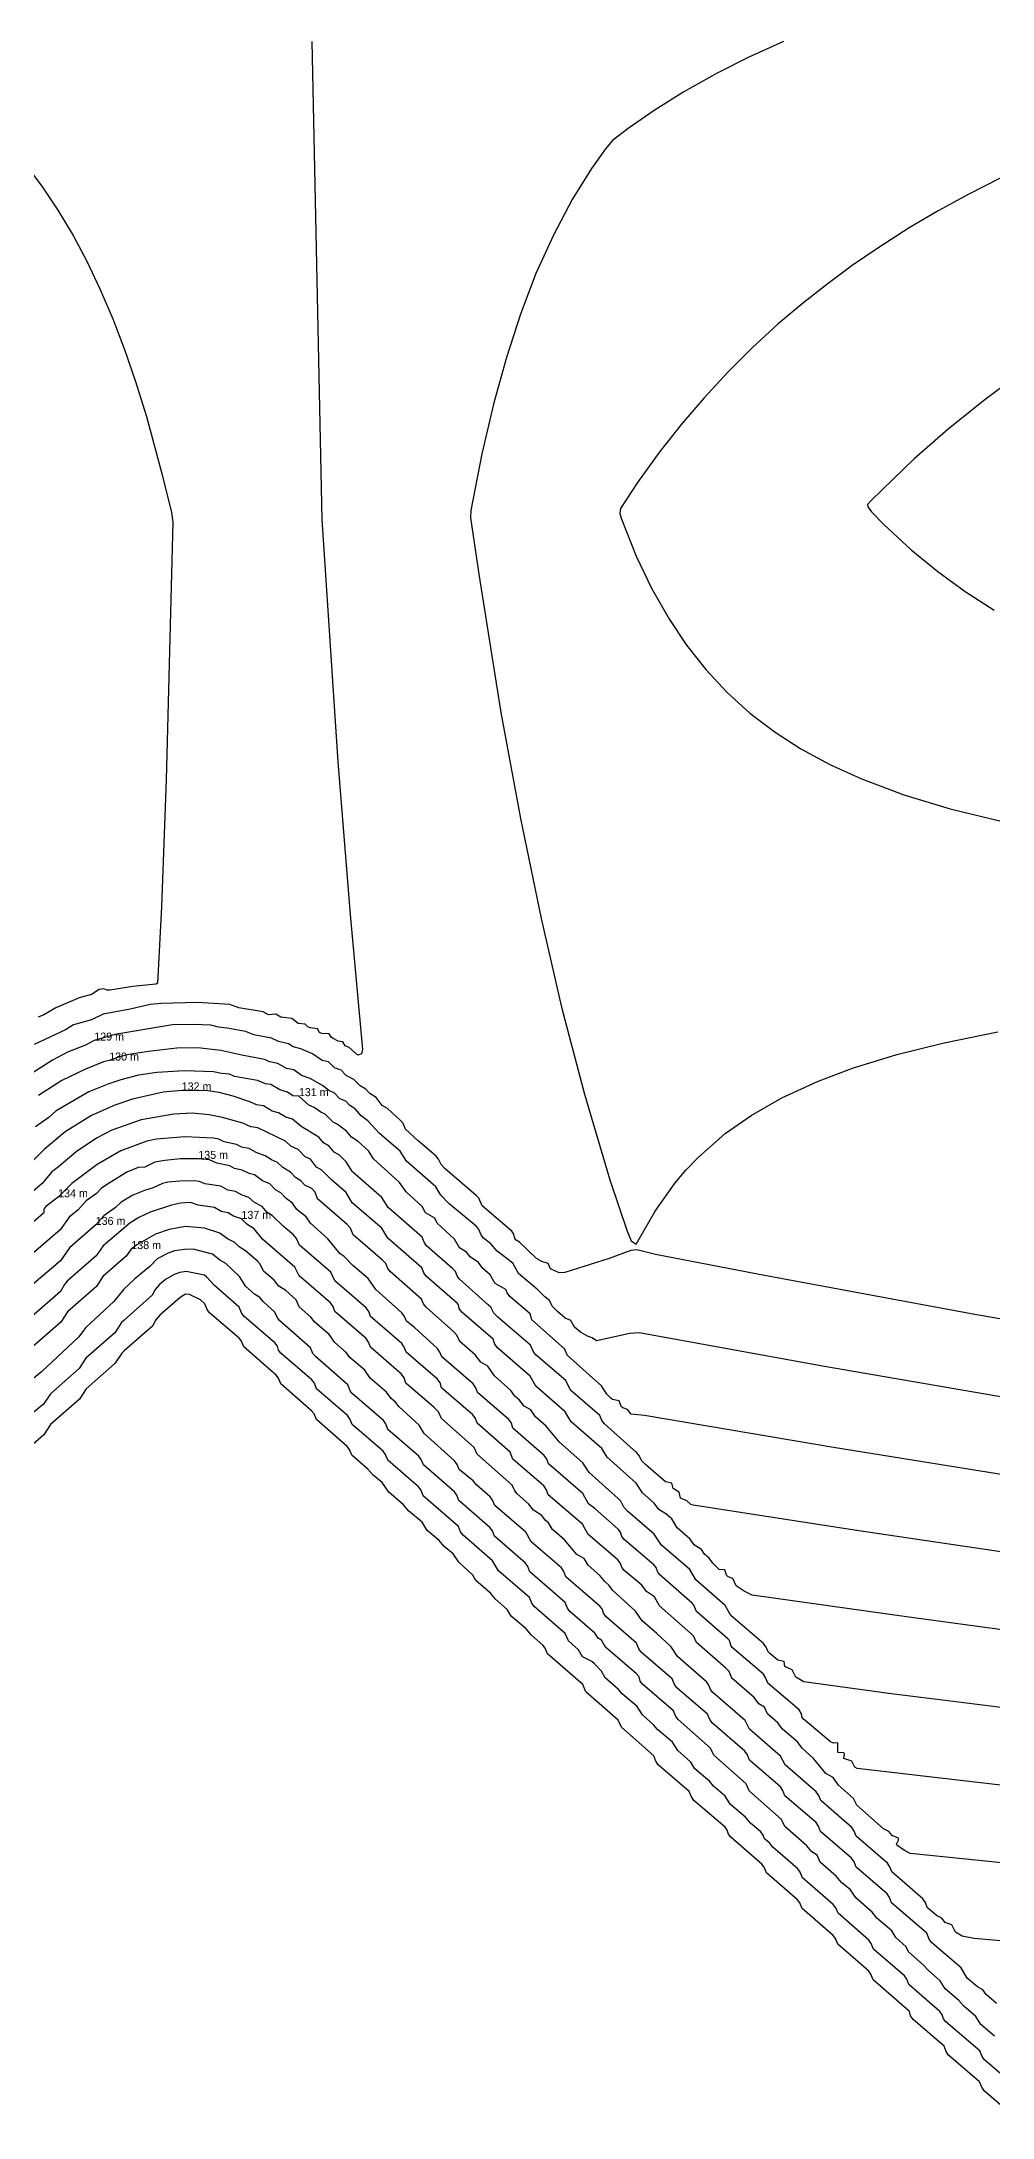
# Model space of a CAD drawing. Header units: metres. Extents: x 271913 to 272184, y 6677992 to 6678225.
# Drawn here: x 272043.3 to 272085.8, y 6678132.4 to 6678225 of the extents above; entities that cross this region are included whole.
import ezdxf

# ---------------------------------------------------------------- set-up
doc = ezdxf.new("R2010")
doc.units = ezdxf.units.M
doc.header["$MEASUREMENT"] = 0
for name, color, linetype in [('Contour_Line_Intermediate', 7, 'Continuous'), ('Contour_Line_Major', 7, 'Continuous'), ('FeatureAttribs', 7, 'Continuous')]:
    doc.layers.add(name, color=color, linetype=linetype)

# ---------------------------------------------------------------- blocks, each defined once
blk = doc.blocks.new('FEATURE')

msp = doc.modelspace()

# ---------------------------------------------------------------- linework, layer by layer
at = {"layer": 'Contour_Line_Intermediate', "color": 36, "true_color": 0x804000}
for points in [[(272076.412, 6678225.024, 129), (272074.869, 6678224.322, 129), (272073.452, 6678223.608, 129), (272071.969, 6678222.778, 129), (272070.642, 6678221.95, 129), (272069.478, 6678221.144, 129), (272068.779, 6678220.601, 129), (272068.462, 6678220.239, 129), (272067.834, 6678219.351, 129), (272066.981, 6678217.975, 129), (272066.136, 6678216.384, 129), (272065.361, 6678214.663, 129), (272064.669, 6678212.851, 129), (272064.039, 6678210.918, 129), (272063.477, 6678208.89, 129), (272062.944, 6678206.623, 129), (272062.444, 6678204.089, 129), (272062.435, 6678203.769, 129), (272062.803, 6678201.249, 129), (272063.795, 6678195.078, 129), (272064.663, 6678190.339, 129), (272065.586, 6678185.87, 129), (272066.505, 6678181.921, 129), (272067.525, 6678178.037, 129), (272068.666, 6678174.21, 129), (272069.427, 6678171.921, 129), (272069.607, 6678171.491, 129), (272069.84, 6678171.344, 129), (272070.686, 6678172.819, 129), (272071.582, 6678174.075, 129), (272072.06, 6678174.64, 129), (272072.621, 6678175.228, 129), (272073.81, 6678176.272, 129), (272074.965, 6678177.086, 129), (272076.344, 6678177.875, 129), (272077.933, 6678178.607, 129), (272079.5, 6678179.196, 129), (272081.474, 6678179.802, 129), (272083.596, 6678180.332, 129), (272085.997, 6678180.823, 129)], [(272042.563, 6678219.542, 127), (272043.295, 6678218.565, 127), (272044.007, 6678217.5, 127), (272044.686, 6678216.361, 127), (272045.298, 6678215.213, 127), (272045.883, 6678213.991, 127), (272046.459, 6678212.647, 127), (272046.984, 6678211.281, 127), (272047.464, 6678209.894, 127), (272047.964, 6678208.289, 127), (272048.67, 6678205.688, 127), (272049.074, 6678203.993, 127), (272049.144, 6678203.573, 127), (272048.847, 6678192.068, 127), (272048.629, 6678186.4, 127), (272048.451, 6678182.99, 127), (272048.385, 6678182.951, 127), (272047.35, 6678182.844, 127), (272046.325, 6678182.673, 127), (272046.212, 6678182.677, 127), (272046.058, 6678182.742, 127), (272045.854, 6678182.712, 127), (272045.504, 6678182.479, 127), (272044.961, 6678182.331, 127), (272043.915, 6678181.882, 127), (272043.381, 6678181.573, 127), (272043.125, 6678181.465, 127)], [(272087.034, 6678210.23, 131), (272085.417, 6678209.038, 131), (272083.774, 6678207.722, 131), (272082.249, 6678206.389, 131), (272080.331, 6678204.536, 131), (272080.166, 6678204.353, 131), (272080.181, 6678204.253, 131), (272080.347, 6678204.031, 131), (272080.901, 6678203.467, 131), (272082.12, 6678202.34, 131), (272083.317, 6678201.36, 131), (272084.536, 6678200.471, 131), (272085.821, 6678199.633, 131)], [(272093.77, 6678166.67, 129), (272084.968, 6678168.196, 129), (272075.565, 6678169.935, 129), (272070.696, 6678170.883, 129), (272069.87, 6678171.085, 129), (272069.591, 6678171.054, 129), (272068.63, 6678170.7, 129), (272066.645, 6678170.073, 129), (272066.391, 6678170.058, 129), (272066.008, 6678170.243, 129), (272065.91, 6678170.479, 129), (272065.616, 6678170.572, 129), (272065.377, 6678170.706, 129), (272064.627, 6678171.425, 129), (272064.472, 6678171.521, 129), (272064.409, 6678171.595, 129), (272064.368, 6678171.784, 129), (272064.279, 6678171.92, 129), (272062.96, 6678173.053, 129), (272062.802, 6678173.389, 129), (272062.69, 6678173.515, 129), (272061.299, 6678174.702, 129), (272061.119, 6678174.892, 129), (272061.01, 6678175.132, 129), (272060.901, 6678175.273, 129), (272060.098, 6678175.947, 129), (272059.528, 6678176.477, 129), (272059.427, 6678176.728, 129), (272059.315, 6678176.865, 129), (272058.722, 6678177.388, 129), (272058.497, 6678177.527, 129), (272058.222, 6678177.887, 129), (272057.944, 6678178.059, 129), (272057.765, 6678178.257, 129), (272057.509, 6678178.403, 129), (272057.22, 6678178.697, 129), (272056.886, 6678178.873, 129), (272056.664, 6678179.107, 129), (272056.367, 6678179.214, 129), (272056.086, 6678179.474, 129), (272055.811, 6678179.541, 129), (272055.378, 6678179.833, 129), (272054.85, 6678180.059, 129), (272054.522, 6678180.15, 129), (272054.3, 6678180.276, 129), (272053.859, 6678180.391, 129), (272053.554, 6678180.533, 129), (272052.752, 6678180.682, 129), (272052.392, 6678180.829, 129), (272051.567, 6678180.984, 129), (272051.18, 6678181.021, 129), (272050.833, 6678181.114, 129), (272050.059, 6678181.151, 129), (272049.124, 6678181.127, 129), (272046.542, 6678180.696, 129), (272045.631, 6678180.427, 129), (272045.238, 6678180.217, 129), (272044.441, 6678179.916, 129), (272043.771, 6678179.547, 129), (272042.861, 6678178.972, 129)], [(272087.262, 6678160.885, 131), (272078.653, 6678162.256, 131), (272070.203, 6678163.687, 131), (272069.613, 6678163.751, 131), (272069.444, 6678163.962, 131), (272069.238, 6678164.036, 131), (272069.167, 6678164.095, 131), (272069.083, 6678164.339, 131), (272068.785, 6678164.404, 131), (272068.705, 6678164.471, 131), (272068.525, 6678164.643, 131), (272068.282, 6678165.019, 131), (272066.773, 6678166.365, 131), (272066.64, 6678166.668, 131), (272065.177, 6678167.954, 131), (272065.097, 6678168.222, 131), (272064.197, 6678169.01, 131), (272064.073, 6678169.162, 131), (272064.013, 6678169.308, 131), (272063.54, 6678169.585, 131), (272063.311, 6678169.969, 131), (272062.987, 6678170.247, 131), (272062.786, 6678170.528, 131), (272062.427, 6678170.769, 131), (272062.257, 6678170.983, 131), (272061.948, 6678171.173, 131), (272061.723, 6678171.56, 131), (272060.951, 6678172.272, 131), (272060.841, 6678172.494, 131), (272060.432, 6678172.738, 131), (272060.281, 6678173.021, 131), (272059.562, 6678173.668, 131), (272059.265, 6678174.096, 131), (272058.109, 6678175.143, 131), (272057.887, 6678175.51, 131), (272057.423, 6678175.924, 131), (272057.12, 6678176.12, 131), (272056.902, 6678176.384, 131), (272056.487, 6678176.701, 131), (272056.308, 6678176.788, 131), (272055.94, 6678177.14, 131), (272055.755, 6678177.227, 131), (272055.46, 6678177.443, 131), (272055.215, 6678177.538, 131), (272054.77, 6678177.946, 131), (272054.495, 6678177.961, 131), (272054.26, 6678178.127, 131), (272053.915, 6678178.221, 131), (272053.524, 6678178.466, 131), (272053.278, 6678178.492, 131), (272052.925, 6678178.646, 131), (272051.9, 6678178.824, 131), (272051.673, 6678178.929, 131), (272051.313, 6678178.955, 131), (272050.962, 6678179.037, 131), (272049.668, 6678179.075, 131), (272048.432, 6678178.999, 131), (272047.602, 6678178.879, 131), (272046.821, 6678178.672, 131), (272046.287, 6678178.5, 131), (272045.395, 6678178.133, 131), (272043.935, 6678177.296, 131), (272043.619, 6678177.008, 131), (272043.005, 6678176.574, 131)], [(272089.029, 6678153.742, 133), (272081.915, 6678154.699, 133), (272075.021, 6678155.677, 133), (272074.661, 6678155.845, 133), (272074.302, 6678156.093, 133), (272074.155, 6678156.418, 133), (272073.952, 6678156.496, 133), (272073.867, 6678156.568, 133), (272073.803, 6678156.796, 133), (272073.537, 6678156.819, 133), (272073.256, 6678157.097, 133), (272073.094, 6678157.329, 133), (272072.893, 6678157.506, 133), (272072.751, 6678157.716, 133), (272072.434, 6678157.899, 133), (272072.237, 6678158.184, 133), (272071.663, 6678158.682, 133), (272071.427, 6678159.08, 133), (272071.16, 6678159.306, 133), (272070.842, 6678159.488, 133), (272070.643, 6678159.771, 133), (272070.122, 6678160.233, 133), (272069.832, 6678160.665, 133), (272068.541, 6678161.83, 133), (272068.3, 6678162.222, 133), (272066.938, 6678163.409, 133), (272066.67, 6678163.86, 133), (272065.358, 6678165.007, 133), (272065.1, 6678165.443, 133), (272063.639, 6678166.712, 133), (272063.519, 6678166.877, 133), (272063.445, 6678167.091, 133), (272062.048, 6678168.305, 133), (272061.931, 6678168.468, 133), (272061.9, 6678168.631, 133), (272061.856, 6678168.688, 133), (272060.468, 6678169.899, 133), (272060.35, 6678170.063, 133), (272060.269, 6678170.278, 133), (272058.744, 6678171.602, 133), (272058.473, 6678172.052, 133), (272057.152, 6678173.19, 133), (272056.883, 6678173.64, 133), (272056.223, 6678174.209, 133), (272055.794, 6678174.644, 133), (272055.558, 6678174.776, 133), (272055.283, 6678175.128, 133), (272055.049, 6678175.244, 133), (272054.741, 6678175.563, 133), (272054.418, 6678175.717, 133), (272054.172, 6678175.943, 133), (272052.93, 6678176.528, 133), (272052.626, 6678176.583, 133), (272052.273, 6678176.741, 133), (272051.358, 6678177, 133), (272050.768, 6678177.107, 133), (272050.009, 6678177.185, 133), (272049.192, 6678177.137, 133), (272047.733, 6678176.895, 133), (272046.408, 6678176.425, 133), (272045.731, 6678176.065, 133), (272044.819, 6678175.462, 133), (272044.034, 6678174.784, 133), (272043.729, 6678174.571, 133), (272043.305, 6678174.053, 133), (272041.857, 6678172.809, 133)], [(272086.634, 6678147.129, 135), (272079.71, 6678147.934, 135), (272079.606, 6678147.994, 135), (272079.474, 6678148.253, 135), (272079.118, 6678148.386, 135), (272079.136, 6678148.569, 135), (272079.112, 6678148.625, 135), (272078.839, 6678148.64, 135), (272078.839, 6678149.077, 135), (272078.647, 6678149.068, 135), (272078.51, 6678149.117, 135), (272077.295, 6678150.151, 135), (272077.252, 6678150.212, 135), (272077.225, 6678150.38, 135), (272077.11, 6678150.547, 135), (272075.711, 6678151.749, 135), (272075.631, 6678151.969, 135), (272075.518, 6678152.139, 135), (272074.121, 6678153.337, 135), (272074.074, 6678153.396, 135), (272074.004, 6678153.64, 135), (272073.932, 6678153.728, 135), (272072.534, 6678154.935, 135), (272072.413, 6678155.23, 135), (272072.342, 6678155.317, 135), (272070.891, 6678156.573, 135), (272070.797, 6678156.702, 135), (272070.725, 6678156.903, 135), (272070.623, 6678157.025, 135), (272069.293, 6678158.157, 135), (272069.197, 6678158.288, 135), (272069.129, 6678158.489, 135), (272069.032, 6678158.613, 135), (272067.987, 6678159.535, 135), (272067.703, 6678159.746, 135), (272067.449, 6678160.209, 135), (272065.919, 6678161.529, 135), (272065.844, 6678161.748, 135), (272065.728, 6678161.912, 135), (272064.332, 6678163.118, 135), (272064.261, 6678163.342, 135), (272064.147, 6678163.509, 135), (272062.748, 6678164.716, 135), (272062.673, 6678164.933, 135), (272062.556, 6678165.098, 135), (272061.16, 6678166.305, 135), (272061.073, 6678166.519, 135), (272060.959, 6678166.687, 135), (272059.932, 6678167.621, 135), (272059.575, 6678167.903, 135), (272059.493, 6678168.114, 135), (272059.376, 6678168.28, 135), (272058.201, 6678169.316, 135), (272057.858, 6678169.804, 135), (272057.186, 6678170.393, 135), (272056.793, 6678170.789, 135), (272056.615, 6678170.909, 135), (272056.07, 6678171.578, 135), (272055.295, 6678172.276, 135), (272055.09, 6678172.554, 135), (272054.686, 6678172.888, 135), (272054.488, 6678173.174, 135), (272054.198, 6678173.382, 135), (272053.968, 6678173.636, 135), (272053.727, 6678173.768, 135), (272053.469, 6678174.032, 135), (272053.151, 6678174.159, 135), (272052.784, 6678174.43, 135), (272052.551, 6678174.489, 135), (272052.24, 6678174.636, 135), (272051.89, 6678174.714, 135), (272051.679, 6678174.838, 135), (272051.109, 6678174.962, 135), (272050.784, 6678175.102, 135), (272050.277, 6678175.147, 135), (272049.483, 6678175.143, 135), (272048.778, 6678175.076, 135), (272048.33, 6678174.999, 135), (272047.895, 6678174.775, 135), (272047.599, 6678174.764, 135), (272047.087, 6678174.549, 135), (272046.177, 6678173.995, 135), (272045.944, 6678173.825, 135), (272045.731, 6678173.603, 135), (272045.262, 6678173.273, 135), (272044.908, 6678172.874, 135), (272044.516, 6678172.538, 135), (272044.102, 6678171.973, 135), (272042.914, 6678170.948, 135)], [(272086.955, 6678140.164, 137), (272084.935, 6678140.346, 137), (272084.403, 6678140.445, 137), (272084.095, 6678140.634, 137), (272083.937, 6678140.948, 137), (272083.638, 6678141.054, 137), (272083.493, 6678141.252, 137), (272083.245, 6678141.37, 137), (272082.84, 6678141.726, 137), (272082.757, 6678141.956, 137), (272082.645, 6678142.115, 137), (272081.251, 6678143.316, 137), (272081.172, 6678143.549, 137), (272081.061, 6678143.71, 137), (272079.666, 6678144.911, 137), (272079.58, 6678145.138, 137), (272079.467, 6678145.298, 137), (272078.077, 6678146.501, 137), (272077.99, 6678146.729, 137), (272077.878, 6678146.89, 137), (272076.491, 6678148.098, 137), (272076.29, 6678148.479, 137), (272074.899, 6678149.683, 137), (272074.701, 6678150.071, 137), (272073.254, 6678151.327, 137), (272073.153, 6678151.461, 137), (272073.088, 6678151.656, 137), (272072.988, 6678151.781, 137), (272071.683, 6678152.934, 137), (272071.394, 6678153.367, 137), (272070.764, 6678153.962, 137), (272070.097, 6678154.527, 137), (272069.809, 6678154.961, 137), (272068.775, 6678155.891, 137), (272068.625, 6678156.105, 137), (272068.432, 6678156.28, 137), (272068.22, 6678156.551, 137), (272067.691, 6678157.007, 137), (272067.506, 6678157.303, 137), (272067.19, 6678157.485, 137), (272066.632, 6678158.143, 137), (272066.103, 6678158.597, 137), (272065.921, 6678158.896, 137), (272065.785, 6678159.007, 137), (272065.619, 6678159.224, 137), (272065.255, 6678159.46, 137), (272065.044, 6678159.733, 137), (272064.514, 6678160.189, 137), (272064.412, 6678160.324, 137), (272064.294, 6678160.585, 137), (272062.732, 6678161.966, 137), (272062.594, 6678162.266, 137), (272061.143, 6678163.556, 137), (272061.004, 6678163.858, 137), (272060.811, 6678164.055, 137), (272059.55, 6678165.139, 137), (272059.469, 6678165.376, 137), (272059.36, 6678165.537, 137), (272057.965, 6678166.736, 137), (272057.881, 6678166.967, 137), (272057.771, 6678167.129, 137), (272056.376, 6678168.326, 137), (272056.297, 6678168.56, 137), (272056.186, 6678168.72, 137), (272054.789, 6678169.922, 137), (272054.593, 6678170.307, 137), (272053.143, 6678171.563, 137), (272052.767, 6678172.029, 137), (272052.441, 6678172.237, 137), (272052.203, 6678172.467, 137), (272051.85, 6678172.596, 137), (272051.611, 6678172.741, 137), (272051.304, 6678172.795, 137), (272050.996, 6678172.981, 137), (272050.266, 6678173.08, 137), (272049.927, 6678173.193, 137), (272049.479, 6678173.172, 137), (272049.085, 6678173.08, 137), (272048.123, 6678172.762, 137), (272047.619, 6678172.53, 137), (272047.217, 6678172.269, 137), (272046.026, 6678171.261, 137), (272045.713, 6678170.82, 137), (272044.417, 6678169.681, 137), (272044.3, 6678169.542, 137), (272044.124, 6678169.227, 137), (272042.827, 6678168.094, 137)], [(272085.837, 6678135.991, 139), (272085.227, 6678136.504, 139), (272085.003, 6678136.867, 139), (272084.475, 6678137.322, 139), (272084.25, 6678137.583, 139), (272083.639, 6678138.095, 139), (272083.415, 6678138.458, 139), (272082.888, 6678138.915, 139), (272082.662, 6678139.174, 139), (272081.999, 6678139.742, 139), (272081.89, 6678139.977, 139), (272081.432, 6678140.392, 139), (272081.253, 6678140.693, 139), (272080.589, 6678141.259, 139), (272080.371, 6678141.527, 139), (272079.65, 6678142.159, 139), (272079.405, 6678142.516, 139), (272079.001, 6678142.85, 139), (272078.783, 6678143.118, 139), (272078.06, 6678143.747, 139), (272077.915, 6678144.059, 139), (272077.678, 6678144.215, 139), (272077.456, 6678144.479, 139), (272076.472, 6678145.338, 139), (272076.331, 6678145.658, 139), (272074.886, 6678146.932, 139), (272074.742, 6678147.249, 139), (272073.298, 6678148.523, 139), (272073.157, 6678148.842, 139), (272071.706, 6678150.116, 139), (272071.61, 6678150.247, 139), (272071.505, 6678150.506, 139), (272070.116, 6678151.704, 139), (272070.016, 6678151.836, 139), (272069.964, 6678152.018, 139), (272069.852, 6678152.16, 139), (272068.464, 6678153.35, 139), (272068.292, 6678153.658, 139), (272068.133, 6678153.748, 139), (272067.993, 6678153.981, 139), (272066.876, 6678154.942, 139), (272066.772, 6678155.086, 139), (272066.67, 6678155.344, 139), (272065.089, 6678156.717, 139), (272065.001, 6678156.952, 139), (272064.89, 6678157.1, 139), (272063.507, 6678158.298, 139), (272063.414, 6678158.544, 139), (272063.305, 6678158.694, 139), (272061.919, 6678159.889, 139), (272061.825, 6678160.135, 139), (272061.719, 6678160.288, 139), (272060.332, 6678161.483, 139), (272060.237, 6678161.726, 139), (272060.13, 6678161.879, 139), (272058.744, 6678163.073, 139), (272058.651, 6678163.319, 139), (272058.545, 6678163.472, 139), (272057.152, 6678164.667, 139), (272057.054, 6678164.798, 139), (272056.951, 6678165.059, 139), (272055.508, 6678166.319, 139), (272055.398, 6678166.458, 139), (272055.291, 6678166.713, 139), (272053.92, 6678167.911, 139), (272053.81, 6678168.05, 139), (272053.703, 6678168.303, 139), (272053.188, 6678168.76, 139), (272053.023, 6678168.959, 139), (272052.794, 6678169.104, 139), (272052.398, 6678169.446, 139), (272052.115, 6678169.895, 139), (272051.502, 6678170.472, 139), (272051.241, 6678170.622, 139), (272050.906, 6678170.892, 139), (272050.041, 6678171.112, 139), (272049.662, 6678171.106, 139), (272049.211, 6678171.039, 139), (272048.936, 6678170.944, 139), (272048.436, 6678170.69, 139), (272048.114, 6678170.337, 139), (272047.446, 6678169.789, 139), (272046.948, 6678169.325, 139), (272046.509, 6678168.78, 139), (272045.251, 6678167.62, 139), (272044.922, 6678167.188, 139), (272043.282, 6678165.659, 139), (272042.752, 6678165.208, 139)], [(272086.764, 6678132.355, 141), (272085.378, 6678133.55, 141), (272085.27, 6678133.702, 141), (272085.176, 6678133.946, 141), (272083.79, 6678135.142, 141), (272083.682, 6678135.293, 141), (272083.589, 6678135.538, 141), (272082.203, 6678136.734, 141), (272082.095, 6678136.885, 141), (272082.046, 6678137.091, 141), (272080.427, 6678138.494, 141), (272080.322, 6678138.75, 141), (272080.218, 6678138.894, 141), (272078.839, 6678140.086, 141), (272078.734, 6678140.341, 141), (272078.631, 6678140.485, 141), (272077.252, 6678141.678, 141), (272077.147, 6678141.933, 141), (272077.043, 6678142.077, 141), (272075.664, 6678143.269, 141), (272075.559, 6678143.525, 141), (272075.455, 6678143.669, 141), (272074.069, 6678144.861, 141), (272073.954, 6678145.001, 141), (272073.901, 6678145.183, 141), (272073.804, 6678145.316, 141), (272072.413, 6678146.511, 141), (272072.305, 6678146.663, 141), (272072.21, 6678146.907, 141), (272070.825, 6678148.103, 141), (272070.717, 6678148.254, 141), (272070.623, 6678148.499, 141), (272069.179, 6678149.771, 141), (272069.035, 6678150.091, 141), (272067.592, 6678151.362, 141), (272067.448, 6678151.683, 141), (272065.879, 6678153.051, 141), (272065.771, 6678153.304, 141), (272065.665, 6678153.446, 141), (272065.155, 6678153.885, 141), (272064.919, 6678154.17, 141), (272064.256, 6678154.737, 141), (272064.077, 6678155.038, 141), (272063.551, 6678155.495, 141), (272063.332, 6678155.762, 141), (272062.668, 6678156.328, 141), (272062.546, 6678156.565, 141), (272061.909, 6678157.144, 141), (272061.665, 6678157.513, 141), (272061.259, 6678157.846, 141), (272061.033, 6678158.106, 141), (272060.505, 6678158.562, 141), (272060.282, 6678158.926, 141), (272059.672, 6678159.438, 141), (272059.445, 6678159.698, 141), (272058.785, 6678160.268, 141), (272058.49, 6678160.696, 141), (272058.084, 6678161.029, 141), (272057.857, 6678161.289, 141), (272057.142, 6678161.915, 141), (272057.035, 6678162.169, 141), (272056.925, 6678162.308, 141), (272055.554, 6678163.507, 141), (272055.448, 6678163.76, 141), (272055.338, 6678163.899, 141), (272053.966, 6678165.098, 141), (272053.861, 6678165.354, 141), (272053.757, 6678165.497, 141), (272052.308, 6678166.753, 141), (272052.203, 6678167.011, 141), (272052.106, 6678167.144, 141), (272050.783, 6678168.281, 141), (272050.669, 6678168.421, 141), (272050.574, 6678168.674, 141), (272050.382, 6678168.849, 141), (272049.879, 6678169.094, 141), (272049.713, 6678169.113, 141), (272049.474, 6678168.96, 141), (272048.56, 6678168.172, 141), (272048.37, 6678167.951, 141), (272048.242, 6678167.688, 141), (272046.973, 6678166.58, 141), (272046.857, 6678166.466, 141), (272046.555, 6678166.011, 141), (272045.27, 6678164.874, 141), (272044.967, 6678164.42, 141), (272043.671, 6678163.282, 141), (272043.379, 6678162.828, 141), (272042.083, 6678161.691, 141)]]:
    msp.add_polyline3d(points, dxfattribs=at)
at = {"layer": 'Contour_Line_Major', "color": 36, "true_color": 0x804000}
for points in [[(272055.343, 6678225.024, 128), (272055.788, 6678203.684, 128), (272056.513, 6678192.866, 128), (272057.057, 6678186.052, 128), (272057.616, 6678180.028, 128), (272057.563, 6678179.828, 128), (272057.407, 6678179.782, 128), (272057.012, 6678180.115, 128), (272056.845, 6678180.199, 128), (272056.738, 6678180.374, 128), (272056.53, 6678180.408, 128), (272056.308, 6678180.515, 128), (272056.227, 6678180.57, 128), (272056.129, 6678180.722, 128), (272055.799, 6678180.75, 128), (272055.694, 6678180.795, 128), (272055.599, 6678180.949, 128), (272055.278, 6678180.992, 128), (272055.176, 6678181.039, 128), (272055.053, 6678181.162, 128), (272054.738, 6678181.196, 128), (272054.45, 6678181.408, 128), (272053.967, 6678181.476, 128), (272053.739, 6678181.611, 128), (272053.413, 6678181.581, 128), (272053.169, 6678181.709, 128), (272052.093, 6678181.894, 128), (272051.681, 6678182.04, 128), (272050.247, 6678182.129, 128), (272048.638, 6678182.088, 128), (272048.13, 6678182.038, 128), (272047.235, 6678181.823, 128), (272046.022, 6678181.601, 128), (272045.503, 6678181.358, 128), (272044.706, 6678181.123, 128), (272044.344, 6678180.914, 128), (272042.949, 6678180.246, 128)], [(272086.089, 6678218.929, 130), (272084.66, 6678218.198, 130), (272083.321, 6678217.461, 130), (272082.036, 6678216.702, 130), (272080.672, 6678215.835, 130), (272079.49, 6678215.025, 130), (272078.346, 6678214.184, 130), (272077.249, 6678213.318, 130), (272076.185, 6678212.416, 130), (272075.033, 6678211.362, 130), (272073.923, 6678210.26, 130), (272072.867, 6678209.122, 130), (272071.859, 6678207.945, 130), (272070.894, 6678206.722, 130), (272069.889, 6678205.335, 130), (272069.135, 6678204.185, 130), (272069.102, 6678203.955, 130), (272069.159, 6678203.754, 130), (272069.842, 6678202.057, 130), (272070.54, 6678200.596, 130), (272071.318, 6678199.225, 130), (272072.087, 6678198.077, 130), (272072.947, 6678196.987, 130), (272073.883, 6678195.983, 130), (272074.916, 6678195.048, 130), (272076.044, 6678194.191, 130), (272077.194, 6678193.452, 130), (272078.483, 6678192.753, 130), (272079.866, 6678192.121, 130), (272081.795, 6678191.397, 130), (272083.856, 6678190.775, 130), (272086.193, 6678190.209, 130)], [(272086.285, 6678164.5, 130), (272078.242, 6678165.877, 130), (272069.968, 6678167.374, 130), (272069.56, 6678167.349, 130), (272068.058, 6678167.021, 130), (272067.869, 6678167.152, 130), (272067.66, 6678167.225, 130), (272067.356, 6678167.408, 130), (272067.088, 6678167.629, 130), (272066.916, 6678167.938, 130), (272066.663, 6678168.031, 130), (272066.317, 6678168.331, 130), (272066.086, 6678168.577, 130), (272065.962, 6678168.829, 130), (272065.749, 6678168.983, 130), (272065.45, 6678169.297, 130), (272064.582, 6678170.025, 130), (272064.33, 6678170.49, 130), (272063.634, 6678171.028, 130), (272063.342, 6678171.349, 130), (272063.005, 6678171.627, 130), (272062.906, 6678171.753, 130), (272062.792, 6678172.019, 130), (272062.682, 6678172.141, 130), (272061.47, 6678173.161, 130), (272061.113, 6678173.519, 130), (272060.885, 6678173.897, 130), (272059.575, 6678175.047, 130), (272059.3, 6678175.493, 130), (272058.369, 6678176.281, 130), (272057.846, 6678176.839, 130), (272057.549, 6678177.062, 130), (272057.28, 6678177.385, 130), (272057.044, 6678177.529, 130), (272056.868, 6678177.72, 130), (272056.597, 6678177.827, 130), (272056.348, 6678178.09, 130), (272056.104, 6678178.197, 130), (272055.827, 6678178.416, 130), (272055.269, 6678178.732, 130), (272054.888, 6678178.869, 130), (272054.539, 6678179.12, 130), (272054.222, 6678179.186, 130), (272053.824, 6678179.404, 130), (272053.467, 6678179.475, 130), (272053.237, 6678179.588, 130), (272052.216, 6678179.771, 130), (272051.286, 6678179.99, 130), (272050.257, 6678180.104, 130), (272049.316, 6678180.089, 130), (272048.052, 6678179.942, 130), (272047.177, 6678179.809, 130), (272046.71, 6678179.69, 130), (272046.298, 6678179.536, 130), (272046.045, 6678179.484, 130), (272045.235, 6678179.15, 130), (272044.178, 6678178.652, 130), (272043.142, 6678177.977, 130)], [(272087.94, 6678157.334, 132), (272079.779, 6678158.535, 132), (272072.383, 6678159.69, 132), (272072.28, 6678159.715, 132), (272072.105, 6678159.882, 132), (272071.82, 6678160.007, 132), (272071.758, 6678160.271, 132), (272071.494, 6678160.437, 132), (272071.426, 6678160.67, 132), (272071.151, 6678160.735, 132), (272070.266, 6678161.489, 132), (272070.092, 6678161.666, 132), (272069.956, 6678161.926, 132), (272069.848, 6678162.043, 132), (272068.42, 6678163.313, 132), (272068.302, 6678163.475, 132), (272068.213, 6678163.689, 132), (272066.903, 6678164.828, 132), (272066.695, 6678165.246, 132), (272065.368, 6678166.379, 132), (272065.269, 6678166.504, 132), (272065.121, 6678166.823, 132), (272063.652, 6678168.083, 132), (272063.477, 6678168.262, 132), (272063.341, 6678168.52, 132), (272063.231, 6678168.636, 132), (272061.934, 6678169.796, 132), (272061.839, 6678169.923, 132), (272061.762, 6678170.115, 132), (272061.654, 6678170.236, 132), (272060.476, 6678171.27, 132), (272060.359, 6678171.431, 132), (272060.276, 6678171.653, 132), (272058.756, 6678172.977, 132), (272058.48, 6678173.422, 132), (272057.164, 6678174.563, 132), (272056.889, 6678175.01, 132), (272056.579, 6678175.311, 132), (272056.346, 6678175.453, 132), (272056.123, 6678175.713, 132), (272055.875, 6678175.869, 132), (272055.66, 6678176.114, 132), (272054.874, 6678176.588, 132), (272054.481, 6678176.924, 132), (272054.182, 6678177.015, 132), (272053.862, 6678177.199, 132), (272053.575, 6678177.279, 132), (272053.194, 6678177.513, 132), (272052.884, 6678177.554, 132), (272052.576, 6678177.696, 132), (272051.828, 6678177.945, 132), (272051.209, 6678178.103, 132), (272050.698, 6678178.185, 132), (272049.535, 6678178.204, 132), (272048.701, 6678178.119, 132), (272047.338, 6678177.807, 132), (272046.551, 6678177.544, 132), (272045.502, 6678177.087, 132), (272044.326, 6678176.351, 132), (272043.398, 6678175.56, 132), (272042.894, 6678175.06, 132)], [(272089.012, 6678150.306, 134), (272081.119, 6678151.284, 134), (272077.327, 6678151.796, 134), (272076.964, 6678152.014, 134), (272076.811, 6678152.333, 134), (272076.47, 6678152.479, 134), (272076.444, 6678152.706, 134), (272076.17, 6678152.764, 134), (272075.803, 6678153.066, 134), (272075.726, 6678153.138, 134), (272075.644, 6678153.35, 134), (272075.525, 6678153.51, 134), (272074.071, 6678154.758, 134), (272073.809, 6678155.215, 134), (272072.497, 6678156.362, 134), (272072.226, 6678156.811, 134), (272070.96, 6678157.903, 134), (272070.636, 6678158.4, 134), (272069.453, 6678159.426, 134), (272069.29, 6678159.603, 134), (272069.145, 6678159.865, 134), (272069.038, 6678159.983, 134), (272067.743, 6678161.145, 134), (272067.456, 6678161.579, 134), (272066.414, 6678162.503, 134), (272065.812, 6678163.218, 134), (272065.342, 6678163.628, 134), (272065.137, 6678163.941, 134), (272064.833, 6678164.1, 134), (272064.622, 6678164.374, 134), (272064.416, 6678164.55, 134), (272064.231, 6678164.813, 134), (272063.502, 6678165.458, 134), (272063.211, 6678165.89, 134), (272062.893, 6678166.072, 134), (272062.641, 6678166.403, 134), (272061.962, 6678167, 134), (272061.826, 6678167.282, 134), (272061.679, 6678167.439, 134), (272060.456, 6678168.523, 134), (272060.338, 6678168.67, 134), (272060.246, 6678168.884, 134), (272058.862, 6678170.111, 134), (272058.747, 6678170.251, 134), (272058.654, 6678170.472, 134), (272058.506, 6678170.627, 134), (272057.191, 6678171.762, 134), (272057.074, 6678172.058, 134), (272056.92, 6678172.216, 134), (272055.607, 6678173.362, 134), (272055.493, 6678173.657, 134), (272055.345, 6678173.819, 134), (272055.041, 6678173.97, 134), (272054.856, 6678174.165, 134), (272054.619, 6678174.321, 134), (272054.398, 6678174.559, 134), (272054.053, 6678174.754, 134), (272053.813, 6678174.981, 134), (272053.554, 6678175.098, 134), (272053.262, 6678175.288, 134), (272052.862, 6678175.424, 134), (272052.543, 6678175.61, 134), (272052.206, 6678175.673, 134), (272051.982, 6678175.785, 134), (272051.436, 6678175.909, 134), (272051.196, 6678176.022, 134), (272050.958, 6678176.077, 134), (272049.678, 6678176.132, 134), (272048.416, 6678176.02, 134), (272047.974, 6678175.938, 134), (272046.819, 6678175.509, 134), (272045.758, 6678174.896, 134), (272044.625, 6678174.047, 134), (272044.016, 6678173.432, 134), (272043.461, 6678173.022, 134), (272043.382, 6678172.902, 134), (272043.381, 6678172.733, 134), (272043.353, 6678172.701, 134), (272042.664, 6678172.115, 134)], [(272091.57, 6678143.174, 136), (272082.074, 6678144.142, 136), (272081.815, 6678144.266, 136), (272081.474, 6678144.506, 136), (272081.465, 6678144.555, 136), (272081.559, 6678144.736, 136), (272081.549, 6678144.817, 136), (272081.267, 6678144.939, 136), (272081.12, 6678145.126, 136), (272080.881, 6678145.244, 136), (272079.686, 6678146.302, 136), (272079.55, 6678146.587, 136), (272078.878, 6678147.194, 136), (272078.632, 6678147.536, 136), (272078.31, 6678147.714, 136), (272077.759, 6678148.377, 136), (272077.245, 6678148.842, 136), (272077.046, 6678149.129, 136), (272076.379, 6678149.692, 136), (272076.17, 6678149.967, 136), (272075.701, 6678150.374, 136), (272075.572, 6678150.665, 136), (272075.319, 6678150.827, 136), (272075.105, 6678151.1, 136), (272074.112, 6678151.964, 136), (272073.989, 6678152.268, 136), (272073.842, 6678152.417, 136), (272072.527, 6678153.56, 136), (272072.398, 6678153.857, 136), (272070.882, 6678155.2, 136), (272070.659, 6678155.601, 136), (272070.294, 6678155.833, 136), (272070.091, 6678156.113, 136), (272069.291, 6678156.789, 136), (272069.195, 6678156.923, 136), (272069.124, 6678157.118, 136), (272069.024, 6678157.242, 136), (272067.695, 6678158.375, 136), (272067.44, 6678158.837, 136), (272065.912, 6678160.155, 136), (272065.833, 6678160.378, 136), (272065.718, 6678160.544, 136), (272064.323, 6678161.744, 136), (272064.206, 6678162.05, 136), (272062.739, 6678163.342, 136), (272062.661, 6678163.563, 136), (272062.544, 6678163.724, 136), (272061.146, 6678164.923, 136), (272061.074, 6678165.156, 136), (272060.958, 6678165.317, 136), (272059.558, 6678166.512, 136), (272059.479, 6678166.744, 136), (272059.369, 6678166.909, 136), (272057.973, 6678168.109, 136), (272057.89, 6678168.335, 136), (272057.779, 6678168.502, 136), (272056.382, 6678169.698, 136), (272056.194, 6678170.093, 136), (272054.799, 6678171.297, 136), (272054.669, 6678171.597, 136), (272054.534, 6678171.754, 136), (272054.073, 6678172.136, 136), (272053.581, 6678172.614, 136), (272053.351, 6678172.759, 136), (272053.134, 6678173.015, 136), (272052.791, 6678173.196, 136), (272052.542, 6678173.416, 136), (272052.239, 6678173.524, 136), (272051.933, 6678173.686, 136), (272051.598, 6678173.755, 136), (272051.288, 6678173.928, 136), (272050.567, 6678174.037, 136), (272050.331, 6678174.138, 136), (272050.107, 6678174.172, 136), (272049.446, 6678174.158, 136), (272048.921, 6678174.102, 136), (272048.684, 6678174.04, 136), (272048.261, 6678173.848, 136), (272047.87, 6678173.739, 136), (272047.356, 6678173.524, 136), (272046.836, 6678173.211, 136), (272046.582, 6678172.977, 136), (272046.051, 6678172.597, 136), (272045.694, 6678172.198, 136), (272044.526, 6678171.168, 136), (272044.117, 6678170.599, 136), (272042.924, 6678169.58, 136)], [(272085.936, 6678137.44, 138), (272085.467, 6678137.841, 138), (272085.326, 6678138.054, 138), (272085.087, 6678138.18, 138), (272084.614, 6678138.579, 138), (272084.35, 6678139.034, 138), (272083.029, 6678140.172, 138), (272082.928, 6678140.313, 138), (272082.819, 6678140.576, 138), (272081.244, 6678141.941, 138), (272081.158, 6678142.179, 138), (272081.046, 6678142.333, 138), (272079.655, 6678143.528, 138), (272079.569, 6678143.77, 138), (272079.459, 6678143.925, 138), (272078.068, 6678145.122, 138), (272077.978, 6678145.36, 138), (272077.869, 6678145.517, 138), (272076.48, 6678146.712, 138), (272076.392, 6678146.952, 138), (272076.284, 6678147.11, 138), (272074.894, 6678148.307, 138), (272074.804, 6678148.544, 138), (272074.695, 6678148.702, 138), (272073.24, 6678149.951, 138), (272073.14, 6678150.091, 138), (272073.029, 6678150.355, 138), (272071.648, 6678151.539, 138), (272071.546, 6678151.68, 138), (272071.438, 6678151.941, 138), (272070.059, 6678153.13, 138), (272069.956, 6678153.271, 138), (272069.852, 6678153.534, 138), (272068.474, 6678154.724, 138), (272068.372, 6678154.864, 138), (272068.313, 6678155.055, 138), (272068.211, 6678155.179, 138), (272066.689, 6678156.491, 138), (272066.604, 6678156.731, 138), (272066.495, 6678156.887, 138), (272065.15, 6678158.046, 138), (272064.906, 6678158.478, 138), (272063.518, 6678159.679, 138), (272063.424, 6678159.912, 138), (272063.313, 6678160.067, 138), (272062.724, 6678160.586, 138), (272062.557, 6678160.781, 138), (272061.933, 6678161.274, 138), (272061.84, 6678161.506, 138), (272061.728, 6678161.66, 138), (272060.36, 6678162.888, 138), (272060.14, 6678163.252, 138), (272059.244, 6678164.073, 138), (272059.09, 6678164.287, 138), (272058.896, 6678164.455, 138), (272058.682, 6678164.727, 138), (272057.958, 6678165.361, 138), (272057.717, 6678165.717, 138), (272057.048, 6678166.278, 138), (272056.888, 6678166.499, 138), (272056.37, 6678166.951, 138), (272056.127, 6678167.307, 138), (272055.461, 6678167.871, 138), (272055.297, 6678168.085, 138), (272054.785, 6678168.547, 138), (272054.645, 6678168.855, 138), (272054.183, 6678169.274, 138), (272053.872, 6678169.462, 138), (272053.659, 6678169.732, 138), (272053.192, 6678170.137, 138), (272053.048, 6678170.441, 138), (272052.92, 6678170.583, 138), (272052.386, 6678171.045, 138), (272052.1, 6678171.214, 138), (272051.914, 6678171.409, 138), (272051.576, 6678171.584, 138), (272051.24, 6678171.833, 138), (272050.554, 6678172.053, 138), (272049.712, 6678172.126, 138), (272048.974, 6678171.996, 138), (272048.37, 6678171.785, 138), (272047.526, 6678171.316, 138), (272047.286, 6678171.118, 138), (272047.05, 6678170.81, 138), (272046.017, 6678169.9, 138), (272045.724, 6678169.448, 138), (272044.428, 6678168.311, 138), (272044.137, 6678167.855, 138), (272042.839, 6678166.721, 138)], [(272086.772, 6678133.731, 140), (272085.389, 6678134.924, 140), (272085.283, 6678135.072, 140), (272085.184, 6678135.323, 140), (272083.669, 6678136.63, 140), (272083.564, 6678136.755, 140), (272083.511, 6678136.937, 140), (272083.405, 6678137.084, 140), (272082.016, 6678138.286, 140), (272081.923, 6678138.528, 140), (272081.817, 6678138.676, 140), (272080.435, 6678139.871, 140), (272080.334, 6678140.119, 140), (272080.228, 6678140.267, 140), (272078.852, 6678141.468, 140), (272078.75, 6678141.713, 140), (272078.641, 6678141.858, 140), (272077.263, 6678143.057, 140), (272077.161, 6678143.305, 140), (272077.053, 6678143.451, 140), (272075.94, 6678144.421, 140), (272075.775, 6678144.626, 140), (272075.564, 6678144.791, 140), (272075.508, 6678144.964, 140), (272075.401, 6678145.101, 140), (272074.937, 6678145.498, 140), (272074.715, 6678145.761, 140), (272074.046, 6678146.323, 140), (272073.806, 6678146.691, 140), (272073.29, 6678147.146, 140), (272073.127, 6678147.352, 140), (272072.459, 6678147.916, 140), (272072.273, 6678148.222, 140), (272071.703, 6678148.739, 140), (272071.461, 6678149.104, 140), (272070.794, 6678149.668, 140), (272070.63, 6678149.874, 140), (272070.115, 6678150.329, 140), (272069.874, 6678150.696, 140), (272069.206, 6678151.259, 140), (272069.043, 6678151.466, 140), (272068.454, 6678151.977, 140), (272068.281, 6678152.283, 140), (272067.98, 6678152.599, 140), (272067.854, 6678152.707, 140), (272067.438, 6678152.924, 140), (272067.264, 6678153.229, 140), (272066.806, 6678153.637, 140), (272066.657, 6678153.963, 140), (272065.279, 6678155.161, 140), (272065.172, 6678155.307, 140), (272065.067, 6678155.56, 140), (272063.691, 6678156.753, 140), (272063.423, 6678157.205, 140), (272062.101, 6678158.343, 140), (272061.995, 6678158.491, 140), (272061.898, 6678158.742, 140), (272060.324, 6678160.108, 140), (272060.225, 6678160.356, 140), (272060.119, 6678160.505, 140), (272058.737, 6678161.699, 140), (272058.638, 6678161.949, 140), (272058.531, 6678162.095, 140), (272057.15, 6678163.292, 140), (272057.05, 6678163.54, 140), (272056.944, 6678163.688, 140), (272055.562, 6678164.883, 140), (272055.463, 6678165.132, 140), (272055.356, 6678165.279, 140), (272053.968, 6678166.476, 140), (272053.862, 6678166.61, 140), (272053.808, 6678166.791, 140), (272053.702, 6678166.928, 140), (272052.311, 6678168.121, 140), (272052.205, 6678168.269, 140), (272052.108, 6678168.52, 140), (272050.995, 6678169.488, 140), (272050.648, 6678169.881, 140), (272050.549, 6678169.951, 140), (272049.741, 6678170.118, 140), (272049.447, 6678170.075, 140), (272049.203, 6678169.985, 140), (272048.814, 6678169.761, 140), (272048.547, 6678169.543, 140), (272048.357, 6678169.315, 140), (272048.222, 6678169.055, 140), (272046.96, 6678167.953, 140), (272046.847, 6678167.839, 140), (272046.542, 6678167.384, 140), (272045.259, 6678166.248, 140), (272044.954, 6678165.792, 140), (272043.672, 6678164.655, 140), (272043.367, 6678164.2, 140), (272042.693, 6678163.644, 140)]]:
    msp.add_polyline3d(points, dxfattribs=at)

# ---------------------------------------------------------------- block references
at = {"layer": 'FeatureAttribs'}
ref = msp.add_blockref('FEATURE', (272045.631, 6678180.427, 129), dxfattribs=at)
ref.add_attrib('NAME', '129 m', (272045.631, 6678180.427, 129), dxfattribs={"color": 7, "height": 0.3573})
ref = msp.add_blockref('FEATURE', (272046.298, 6678179.536, 130), dxfattribs=at)
ref.add_attrib('NAME', '130 m', (272046.298, 6678179.536, 130), dxfattribs={"color": 7, "height": 0.3573})
ref = msp.add_blockref('FEATURE', (272049.535, 6678178.204, 132), dxfattribs=at)
ref.add_attrib('NAME', '132 m', (272049.535, 6678178.204, 132), dxfattribs={"color": 7, "height": 0.3573})
ref = msp.add_blockref('FEATURE', (272054.77, 6678177.946, 131), dxfattribs=at)
ref.add_attrib('NAME', '131 m', (272054.77, 6678177.946, 131), dxfattribs={"color": 7, "height": 0.3573})
ref = msp.add_blockref('FEATURE', (272050.277, 6678175.147, 135), dxfattribs=at)
ref.add_attrib('NAME', '135 m', (272050.277, 6678175.147, 135), dxfattribs={"color": 7, "height": 0.3573})
ref = msp.add_blockref('FEATURE', (272044.016, 6678173.432, 134), dxfattribs=at)
ref.add_attrib('NAME', '134 m', (272044.016, 6678173.432, 134), dxfattribs={"color": 7, "height": 0.3573})
ref = msp.add_blockref('FEATURE', (272045.694, 6678172.198, 136), dxfattribs=at)
ref.add_attrib('NAME', '136 m', (272045.694, 6678172.198, 136), dxfattribs={"color": 7, "height": 0.3573})
ref = msp.add_blockref('FEATURE', (272052.203, 6678172.467, 137), dxfattribs=at)
ref.add_attrib('NAME', '137 m', (272052.203, 6678172.467, 137), dxfattribs={"color": 7, "height": 0.3573})
ref = msp.add_blockref('FEATURE', (272047.286, 6678171.118, 138), dxfattribs=at)
ref.add_attrib('NAME', '138 m', (272047.286, 6678171.118, 138), dxfattribs={"color": 7, "height": 0.3573})

doc.saveas('drawing.dxf')
